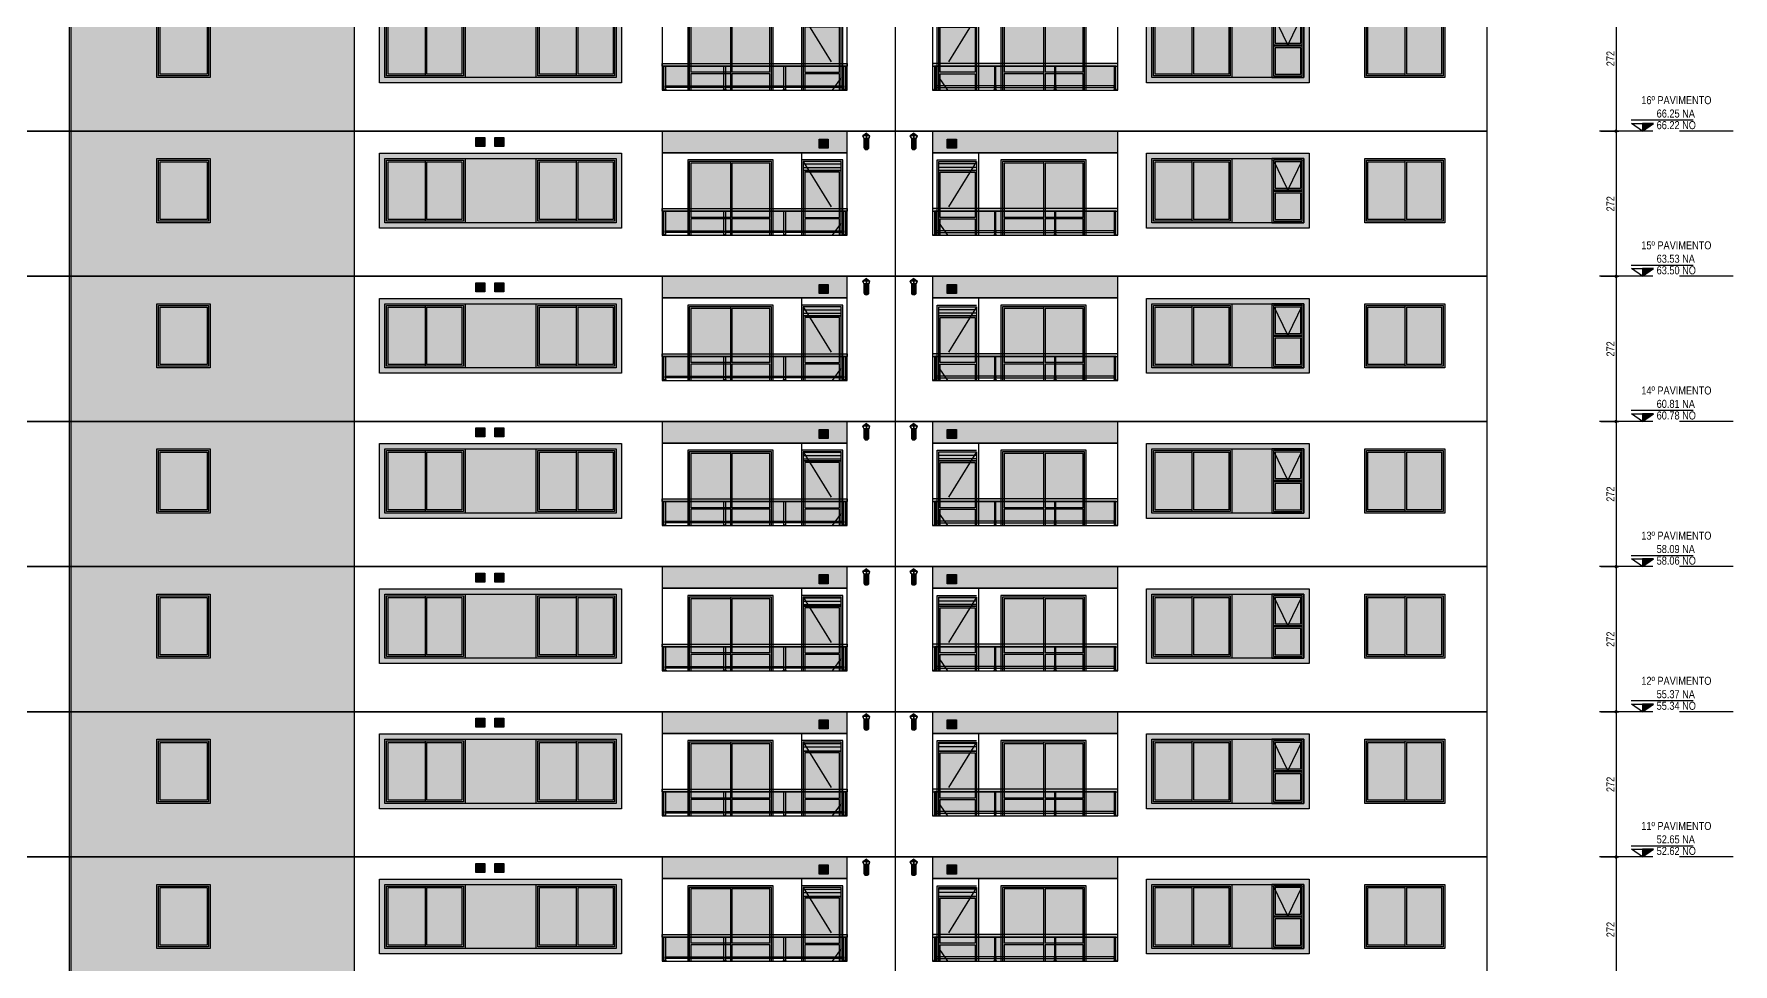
# Model space of a CAD drawing. Header units: metres. Extents: x -9138 to -7768, y 20 to 184.
# Drawn here: x -8306.41 to -8274.56, y 50.61 to 68.04 of the extents above; entities that cross this region are included whole.
import ezdxf
from ezdxf.enums import TextEntityAlignment as Align
from ezdxf.xclip import XClip

# ---------------------------------------------------------------- set-up
doc = ezdxf.new("R2010")
doc.units = ezdxf.units.M
doc.header["$XCLIPFRAME"] = 0
doc.linetypes.add('CTE ELEV$0$DASHEDX2', pattern=[1.5, 1, -0.5])
for name, color, linetype in [('ARQ-DIM EMBASAM', 2, 'Continuous'), ('CTE ELEV$0$ARQ- FRISO', 7, 'Continuous'), ('CTE ELEV$0$ARQ-AUX', 7, 'Continuous'), ('CTE ELEV$0$ARQ-AUX1', 1, 'Continuous'), ('CTE ELEV$0$ARQ-AUX2', 2, 'Continuous'), ('CTE ELEV$0$ARQ-AUX3', 3, 'Continuous'), ('CTE ELEV$0$ARQ-CAX', 1, 'Continuous'), ('CTE ELEV$0$ARQ-DIM', 2, 'Continuous'), ('CTE ELEV$0$ARQ-PRJ', 7, 'CTE ELEV$0$DASHEDX2'), ('CTE ELEV$0$ARQ-SIM', 1, 'Continuous')]:
    doc.layers.add(name, color=color, linetype=linetype)
for name, color, linetype, true_color in [('CTE ELEV$0$COR CASTANHA', 7, 'Continuous', 0x92725d), ('CTE ELEV$0$COR CINZA FECHADO', 7, 'Continuous', 0x56534e), ('CTE ELEV$0$COR-CAIX', 7, 'Continuous', 0x45494e)]:
    doc.layers.add(name, color=color, linetype=linetype, true_color=true_color)
doc.styles.add('CTE ELEV$0$Adesa', font='ARIALN.TTF')
doc.dimstyles.new('CTE ELEV$0$ADESA 1-0050', dxfattribs={"dimtxt": 0.1, "dimasz": 0.1, "dimexe": 0.05, "dimexo": 0.05, "dimgap": 0.03, "dimtad": 1, "dimdec": 1, "dimlfac": 100, "dimzin": 12, "dimtxsty": 'CTE ELEV$0$Adesa', "dimblk": 'CTE ELEV$0$_DotSmall', "dimcen": 1, "dimdle": 0.05, "dimclrd": 1, "dimclre": 1, "dimclrt": 256, "dimazin": 3, "dimtm": 1e-09, "dimtfac": 1, "dimtdec": 1, "dimtmove": 1, "dimatfit": 0, "dimldrblk": 'CTE ELEV$0$_DotSmall', "dimfxl": 0.8, "dimtvp": 2, "dimtolj": 1, "dimtzin": 0, "dimarcsym": 0})

# ---------------------------------------------------------------- blocks, each defined once
blk = doc.blocks.new('CTE ELEV$0$V P 160x220')
at = {"layer": 'CTE ELEV$0$COR-CAIX'}
h = blk.add_hatch(color=256, dxfattribs=at)
h.dxf.hatch_style = 1
h.paths.add_polyline_path([(0, 2.175), (1.6, 2.175), (1.6, 0), (0, 0)])
h = blk.add_hatch(color=254, dxfattribs=at)
h.dxf.hatch_style = 1
h.paths.add_polyline_path([(0.77, 2.115), (0.06, 2.115), (0.06, 1.1), (0.77, 1.1)])
h.paths.add_polyline_path([(1.54, 2.115), (0.8, 2.115), (0.8, 1.1), (1.54, 1.1)])
h.paths.add_polyline_path([(1.54, 1.07), (0.8, 1.07), (0.8, 0.06), (1.54, 0.06)])
h.paths.add_polyline_path([(0.77, 1.07), (0.06, 1.07), (0.06, 0.06), (0.77, 0.06)])
at = {"layer": 'CTE ELEV$0$ARQ-CAX'}
for p, q in [((0.06, 1.1), (0.77, 1.1)), ((0.06, 1.07), (0.77, 1.07)), ((0.8, 1.1), (1.54, 1.1)), ((0.8, 1.07), (1.54, 1.07))]:
    blk.add_line(p, q, dxfattribs=at)
for points in [[(0, 2.175), (1.6, 2.175), (1.6, 0), (0, 0)], [(0.03, 2.145), (1.57, 2.145), (1.57, 0.03), (0.03, 0.03)]]:
    blk.add_lwpolyline(points, close=True, dxfattribs=at)
for points in [[(0.06, 1.1), (0.06, 2.115), (0.77, 2.115)], [(0.77, 2.115), (0.77, 1.1)], [(0.8, 2.145), (0.8, 0.03)], [(0.8, 2.115), (1.54, 2.115), (1.54, 1.1)], [(0.77, 0.06), (0.06, 0.06), (0.06, 1.07)], [(0.77, 1.07), (0.77, 0.06)], [(1.54, 1.07), (1.54, 0.06), (0.8, 0.06)]]:
    blk.add_lwpolyline(points, dxfattribs=at)
blk = doc.blocks.new('CTE ELEV$0$V P 80x220')
at = {"layer": 'CTE ELEV$0$ARQ-CAX'}
h = blk.add_hatch(dxfattribs=at)
h.set_pattern_fill('LINE', scale=0.02)
h.set_pattern_definition([(0, (0.74004, 2.16916), (0, 0.0635), [])])
h.paths.add_polyline_path([(0.74, 2.145), (0.03, 2.145), (0.03, 2), (0.74, 2)])
h.paths.add_polyline_path([(0.71, 0.2), (0.06, 0.2), (0.06, 0.03), (0.71, 0.03)])
at = {"layer": 'CTE ELEV$0$COR-CAIX'}
h = blk.add_hatch(color=256, dxfattribs=at)
h.dxf.hatch_style = 1
h.paths.add_polyline_path([(0.77, 0), (0.77, 2.175), (0, 2.175), (0, 0)])
h = blk.add_hatch(color=254, dxfattribs=at)
h.dxf.hatch_style = 1
h.paths.add_polyline_path([(0.71, 1.945), (0.154, 1.945), (0.678, 1.1), (0.71, 1.1)])
h.paths.add_polyline_path([(0.154, 1.945), (0.06, 1.945), (0.06, 1.1), (0.678, 1.1)])
h.paths.add_polyline_path([(0.71, 0.958), (0.71, 1.048), (0.697, 1.07), (0.06, 1.07), (0.06, 0.23), (0.193, 0.23)])
h.paths.add_polyline_path([(0.71, 0.958), (0.193, 0.23), (0.71, 0.23)], flags=17)
at = {"layer": 'CTE ELEV$0$ARQ-CAX'}
for points in [[(0.77, 0), (0.77, 2.175), (0, 2.175), (0, 0)], [(0.74, 2.145), (0.03, 2.145), (0.03, 1.975), (0.74, 1.975)]]:
    blk.add_lwpolyline(points, close=True, dxfattribs=at)
for points in [[(0.74, 0), (0.74, 1.975), (0.03, 1.975), (0.03, 0)], [(0.71, 1.1), (0.71, 1.945), (0.06, 1.945), (0.06, 1.1)], [(0.06, 1.1), (0.71, 1.1)], [(0.06, 1.07), (0.06, 0)], [(0.71, 1.07), (0.06, 1.07)], [(0.71, 0), (0.71, 1.07)], [(0.71, 0.23), (0.06, 0.23)], [(0.06, 0.2), (0.71, 0.2)], [(0.06, 0.03), (0.71, 0.03)], [(0, 0), (0.77, 0)]]:
    blk.add_lwpolyline(points, dxfattribs=at)
at = {"layer": 'CTE ELEV$0$ARQ-PRJ'}
blk.add_lwpolyline([(0.03, 2.145), (0.74, 1), (0.03, 0)], dxfattribs=at)
blk = doc.blocks.new('CTE ELEV$0$V J 150x120')
at = {"layer": 'CTE ELEV$0$COR-CAIX'}
h = blk.add_hatch(color=256, dxfattribs=at)
h.dxf.hatch_style = 1
h.paths.add_polyline_path([(1.5, 1.2), (0, 1.2), (0, 0), (1.5, 0)])
h = blk.add_hatch(color=254, dxfattribs=at)
h.dxf.hatch_style = 1
h.paths.add_polyline_path([(0.72, 1.14), (0.06, 1.14), (0.06, 0.06), (0.72, 0.06)])
h.paths.add_polyline_path([(0.75, 0.06), (1.44, 0.06), (1.44, 1.14), (0.75, 1.14)])
for points in [[(1.5, 1.2), (0, 1.2), (0, 0), (1.5, 0)], [(1.47, 1.17), (0.03, 1.17), (0.03, 0.03), (1.47, 0.03)]]:
    blk.add_lwpolyline(points, close=True)
for points in [[(0.72, 1.14), (0.06, 1.14), (0.06, 0.06), (0.72, 0.06)], [(0.72, 1.14), (0.72, 0.06)], [(0.75, 1.17), (0.75, 0.03)], [(0.75, 0.06), (1.44, 0.06), (1.44, 1.14), (0.75, 1.14)]]:
    blk.add_lwpolyline(points)
blk = doc.blocks.new('CTE ELEV$0$V J 80x60')
at = {"layer": 'CTE ELEV$0$COR-CAIX'}
h = blk.add_hatch(color=256, dxfattribs=at)
h.dxf.hatch_style = 1
h.paths.add_polyline_path([(0, 1.2), (0.6, 1.2), (0.6, 0), (0, 0)])
h = blk.add_hatch(color=254, dxfattribs=at)
h.dxf.hatch_style = 1
h.paths.add_polyline_path([(0.54, 0.555), (0.06, 0.555), (0.06, 0.06), (0.54, 0.06)])
h.paths.add_polyline_path([(0.06, 1.108), (0.06, 0.645), (0.285, 0.645)], flags=17)
h.paths.add_polyline_path([(0.54, 1.108), (0.54, 1.14), (0.06, 1.14), (0.06, 1.108), (0.285, 0.645), (0.315, 0.645)])
h.paths.add_polyline_path([(0.54, 1.108), (0.315, 0.645), (0.54, 0.645)], flags=17)
at = {"layer": 'CTE ELEV$0$ARQ-CAX', "flags": 128}
for points in [[(0, 1.2), (0.6, 1.2), (0.6, 0), (0, 0)], [(0.03, 1.17), (0.57, 1.17), (0.57, 0.615), (0.03, 0.615)], [(0.03, 1.17), (0.57, 1.17), (0.57, 0.03), (0.03, 0.03)], [(0.06, 1.14), (0.54, 1.14), (0.54, 0.645), (0.06, 0.645)], [(0.03, 0.585), (0.57, 0.585), (0.57, 0.03), (0.03, 0.03)], [(0.06, 0.555), (0.54, 0.555), (0.54, 0.06), (0.06, 0.06)]]:
    blk.add_lwpolyline(points, close=True, dxfattribs=at)
at = {"layer": 'CTE ELEV$0$ARQ-PRJ'}
blk.add_lwpolyline([(0.03, 1.17), (0.3, 0.615), (0.57, 1.17)], dxfattribs=at)
blk = doc.blocks.new('CTE ELEV$0$v grd 3.47')
at = {"layer": 'CTE ELEV$0$COR-CAIX'}
h = blk.add_hatch(color=256, dxfattribs=at)
h.dxf.hatch_style = 1
h.paths.add_polyline_path([(-3.47, 0.45), (0, 0.45), (0, 0.5), (-3.47, 0.5)])
h.paths.add_polyline_path([(-3.405, 0.45), (-3.435, 0.45), (-3.435, 0.01), (-3.405, 0.01)])
h.paths.add_polyline_path([(-2.322, 0.01), (-2.272, 0.01), (-2.272, 0), (-2.322, 0)])
h.paths.add_polyline_path([(-1.198, 0.01), (-1.148, 0.01), (-1.148, 0), (-1.198, 0)])
h.paths.add_polyline_path([(-1.158, 0.08), (-0.065, 0.08), (-0.065, 0.05), (-1.158, 0.05)])
h.paths.add_polyline_path([(-2.282, 0.08), (-1.188, 0.08), (-1.188, 0.05), (-2.282, 0.05)])
h.paths.add_polyline_path([(-1.188, 0.45), (-1.158, 0.45), (-1.158, 0.01), (-1.188, 0.01)])
h.paths.add_polyline_path([(-2.312, 0.45), (-2.282, 0.45), (-2.282, 0.01), (-2.312, 0.01)])
h.paths.add_polyline_path([(-3.405, 0.08), (-2.312, 0.08), (-2.312, 0.05), (-3.405, 0.05)])
h.paths.add_polyline_path([(-3.445, 0.01), (-3.395, 0.01), (-3.395, 0), (-3.445, 0)])
h.paths.add_polyline_path([(-0.075, 0.01), (-0.025, 0.01), (-0.025, 0), (-0.075, 0)])
h.paths.add_polyline_path([(-0.065, 0.45), (-0.035, 0.45), (-0.035, 0.01), (-0.065, 0.01)])
at = {"layer": 'CTE ELEV$0$COR-CAIX', "transparency": 33554610}
h = blk.add_hatch(color=254, dxfattribs=at)
h.dxf.hatch_style = 1
h.paths.add_polyline_path([(-2.312, 0.08), (-2.312, 0.45), (-3.405, 0.45), (-3.405, 0.08)])
h.paths.add_polyline_path([(-1.188, 0.08), (-1.188, 0.45), (-2.282, 0.45), (-2.282, 0.08)])
h.paths.add_polyline_path([(-1.158, 0.08), (-0.065, 0.08), (-0.065, 0.45), (-1.158, 0.45)])
at = {"ltscale": 0.05}
blk.add_lwpolyline([(0, 0.5), (0, 0.45), (-3.47, 0.45), (-3.47, 0.5)], close=True, dxfattribs=at)
for points in [[(-3.435, 0.45), (-3.405, 0.45), (-3.405, 0.01), (-3.435, 0.01)], [(-2.312, 0.45), (-2.282, 0.45), (-2.282, 0.01), (-2.312, 0.01)], [(-1.188, 0.45), (-1.158, 0.45), (-1.158, 0.01), (-1.188, 0.01)], [(-0.065, 0.45), (-0.035, 0.45), (-0.035, 0.01), (-0.065, 0.01)], [(-3.445, 0.01), (-3.395, 0.01), (-3.395, 0), (-3.445, 0)], [(-3.405, 0.08), (-2.312, 0.08), (-2.312, 0.05), (-3.405, 0.05)], [(-2.322, 0.01), (-2.272, 0.01), (-2.272, 0), (-2.322, 0)], [(-2.282, 0.08), (-1.188, 0.08), (-1.188, 0.05), (-2.282, 0.05)], [(-1.198, 0.01), (-1.148, 0.01), (-1.148, 0), (-1.198, 0)], [(-1.158, 0.08), (-0.065, 0.08), (-0.065, 0.05), (-1.158, 0.05)], [(-0.075, 0.01), (-0.025, 0.01), (-0.025, 0), (-0.075, 0)]]:
    blk.add_lwpolyline(points, close=True)
blk.add_lwpolyline([(-3.42, 0.45), (-0.05, 0.45)])
blk = doc.blocks.new('CTE ELEV$0$vp vento kit')
at = {"layer": 'CTE ELEV$0$ARQ-CAX', "transparency": 33554687}
h = blk.add_hatch(dxfattribs=at)
h.set_pattern_fill('LINE', scale=0.01)
h.set_pattern_definition([(0, (8794.04869, -68.72711), (0, 0.03175), [])])
h.paths.add_polyline_path([(-0.16, 0.16), (-0.01, 0.16), (-0.01, 0.01), (-0.16, 0.01)])
at = {"layer": 'CTE ELEV$0$COR-CAIX', "transparency": 33554687}
h = blk.add_hatch(color=256, dxfattribs=at)
h.dxf.hatch_style = 1
h.paths.add_polyline_path([(-0.17, 0.17), (0, 0.17), (0, 0), (-0.17, 0)])
at = {"layer": 'CTE ELEV$0$ARQ-CAX'}
for points in [[(-0.17, 0.17), (0, 0.17), (0, 0), (-0.17, 0)], [(-0.16, 0.16), (-0.01, 0.16), (-0.01, 0.01), (-0.16, 0.01)]]:
    blk.add_lwpolyline(points, close=True, dxfattribs=at)
blk = doc.blocks.new('CTE ELEV$0$V FR CHAPEU CHINES')
at = {"layer": 'CTE ELEV$0$ARQ-AUX'}
h = blk.add_hatch(color=8, dxfattribs=at)
h.dxf.hatch_style = 1
h.paths.add_polyline_path([(-0.01, 0.262), (-0.077, 0.212), (0.057, 0.212)])
h.paths.add_polyline_path([(0.03, 0.167), (-0.05, 0.167), (-0.05, -0.01, 1), (0.03, -0.01)])
h.paths.add_polyline_path([(-0.007, 0.212), (-0.012, 0.212), (-0.012, 0.167), (-0.007, 0.167)])
h.paths.add_polyline_path([(-0.072, 0.212), (-0.077, 0.212), (-0.06, 0.167), (-0.055, 0.167)])
h.paths.add_polyline_path([(0.057, 0.212), (0.052, 0.212), (0.035, 0.167), (0.04, 0.167)])
at = {"layer": 'CTE ELEV$0$ARQ-CAX'}
for p, q in [((0.04, 0.167), (-0.06, 0.167)), ((-0.05, 0.167), (-0.05, -0.01)), ((0.03, -0.01), (0.03, 0.167))]:
    blk.add_line(p, q, dxfattribs=at)
for points in [[(-0.01, 0.262), (-0.077, 0.212)], [(-0.06, 0.167), (-0.077, 0.212)], [(-0.055, 0.167), (-0.072, 0.212)], [(-0.01, 0.262), (0.057, 0.212)], [(0.035, 0.167), (0.052, 0.212)], [(0.04, 0.167), (0.057, 0.212)]]:
    blk.add_lwpolyline(points, dxfattribs=at)
at = {"layer": 'CTE ELEV$0$ARQ-CAX', "elevation": -0.007}
for points in [[(-0.077, 0.212), (0.057, 0.212)], [(-0.012, 0.212), (-0.012, 0.167)], [(-0.007, 0.212), (-0.007, 0.167)]]:
    blk.add_lwpolyline(points, dxfattribs=at)
at = {"layer": 'CTE ELEV$0$ARQ-CAX'}
blk.add_arc((-0.01, -0.01), 0.04, 180, 0, dxfattribs=at)
blk = doc.blocks.new('CTE ELEV$0$elev 3 tipo')
at = {"layer": 'CTE ELEV$0$COR CASTANHA'}
h = blk.add_hatch(color=256, dxfattribs=at)
h.dxf.hatch_style = 1
h.paths.add_polyline_path([(42.69, 2.315), (46.16, 2.315), (46.16, 2.72), (42.69, 2.72)])
h = blk.add_hatch(color=256, dxfattribs=at)
h.dxf.hatch_style = 1
h.paths.add_polyline_path([(47.76, 2.315), (51.23, 2.315), (51.23, 2.72), (47.76, 2.72)])
at = {"layer": 'CTE ELEV$0$COR CINZA FECHADO'}
h = blk.add_hatch(color=256, dxfattribs=at)
h.dxf.hatch_style = 1
h.paths.add_polyline_path([(31.605, 2.72), (31.605, 0), (36.92, 0), (36.92, 2.72)])
h.paths.add_polyline_path([(34.221, 1.005), (33.221, 1.005), (33.221, 2.205), (34.221, 2.205)], flags=16)
h.paths.add_polyline_path([(34.191, 1.035), (33.251, 1.035), (33.251, 2.175), (34.191, 2.175)], flags=0)
h.paths.add_polyline_path([(34.161, 1.065), (33.281, 1.065), (33.281, 2.145), (34.161, 2.145)], flags=0)
h = blk.add_hatch(color=256, dxfattribs=at)
h.dxf.hatch_style = 1
h.paths.add_polyline_path([(41.93, 2.305), (37.396, 2.305), (37.396, 0.905), (41.93, 0.905)])
h.paths.add_polyline_path([(37.496, 1.005), (37.496, 2.205), (38.996, 2.205), (41.83, 2.205), (41.83, 1.005), (40.33, 1.005)], flags=16)
h.paths.add_polyline_path([(40.36, 1.035), (40.36, 2.175), (41.8, 2.175), (41.8, 1.035)], flags=0)
h.paths.add_polyline_path([(40.39, 1.065), (40.39, 2.145), (41.08, 2.145), (41.08, 1.065)], flags=0)
h.paths.add_polyline_path([(38.966, 1.035), (37.526, 1.035), (37.526, 2.175), (38.966, 2.175)], flags=0)
h.paths.add_polyline_path([(38.936, 1.065), (38.276, 1.065), (38.276, 2.145), (38.936, 2.145)], flags=0)
h.paths.add_polyline_path([(41.11, 1.065), (41.11, 2.145), (41.77, 2.145), (41.77, 1.065)], flags=0)
h.paths.add_polyline_path([(38.246, 1.065), (37.556, 1.065), (37.556, 2.145), (38.246, 2.145)], flags=0)
h = blk.add_hatch(color=256, dxfattribs=at)
h.dxf.hatch_style = 1
h.paths.add_polyline_path([(54.82, 2.305), (51.77, 2.305), (51.77, 0.905), (54.82, 0.905)])
h.paths.add_polyline_path([(51.87, 1.005), (51.87, 2.205), (53.37, 2.205), (54.72, 2.205), (54.72, 1.005), (54.12, 1.005)], flags=16)
h.paths.add_polyline_path([(53.34, 1.035), (51.9, 1.035), (51.9, 2.175), (53.34, 2.175)], flags=0)
h.paths.add_polyline_path([(53.31, 1.065), (52.65, 1.065), (52.65, 2.145), (53.31, 2.145)], flags=0)
h.paths.add_polyline_path([(54.15, 1.035), (54.15, 1.59), (54.15, 2.175), (54.69, 2.175), (54.69, 1.035)], flags=0)
h.paths.add_polyline_path([(54.18, 1.065), (54.18, 1.56), (54.66, 1.56), (54.66, 1.065)], flags=0)
h.paths.add_polyline_path([(54.15, 1.62), (54.15, 2.175), (54.69, 2.175), (54.69, 1.62)], flags=0)
h.paths.add_polyline_path([(54.18, 1.65), (54.18, 2.145), (54.66, 2.145), (54.66, 1.65), (54.435, 1.65), (54.42, 1.62), (54.406, 1.65)], flags=0)
h.paths.add_polyline_path([(52.62, 1.065), (51.93, 1.065), (51.93, 2.145), (52.62, 2.145)], flags=0)
h = blk.add_hatch(color=256, dxfattribs=at)
h.dxf.hatch_style = 1
h.paths.add_polyline_path([(40.33, 2.205), (38.996, 2.205), (38.996, 1.005), (40.33, 1.005)])
h = blk.add_hatch(color=256, dxfattribs=at)
h.dxf.hatch_style = 1
h.paths.add_polyline_path([(54.12, 2.205), (53.37, 2.205), (53.37, 1.005), (54.12, 1.005)])
at = {"layer": 'CTE ELEV$0$COR-CAIX', "transparency": 33554687}
h = blk.add_hatch(color=256, dxfattribs=at)
h.dxf.hatch_style = 1
h.paths.add_polyline_path([(33.221, 2.205), (34.221, 2.205), (34.221, 1.005), (33.221, 1.005)])
h = blk.add_hatch(color=254, dxfattribs=at)
h.dxf.hatch_style = 1
h.paths.add_polyline_path([(34.161, 2.145), (33.281, 2.145), (33.281, 1.065), (34.161, 1.065)])
at = {"layer": 'CTE ELEV$0$ARQ- FRISO'}
for points in [[(58.15, 2.72), (0, 2.72)], [(0, 0), (58.15, 0)]]:
    blk.add_lwpolyline(points, dxfattribs=at)
at = {"layer": 'CTE ELEV$0$ARQ- FRISO', "elevation": 0}
blk.add_lwpolyline([(36.92, 2.72), (36.92, 0)], dxfattribs=at)
at = {"layer": 'CTE ELEV$0$ARQ-AUX1'}
for p, q in [((45.3, 2.315, 0), (45.3, 0.77, 0)), ((48.62, 2.315, 0), (48.62, 0.77, 0))]:
    blk.add_line(p, q, dxfattribs=at)
at = {"layer": 'CTE ELEV$0$ARQ-AUX2'}
blk.add_line((58.15, 2.72), (58.15, 0), dxfattribs=at)
at = {"layer": 'CTE ELEV$0$ARQ-AUX2', "elevation": 0}
blk.add_lwpolyline([(51.23, 2.315), (47.76, 2.315), (47.76, 0.77), (51.23, 0.77)], close=True, dxfattribs=at)
at = {"layer": 'CTE ELEV$0$ARQ-AUX3'}
for p, q in [((31.575, 2.72, 0), (31.575, 0, 0)), ((31.605, 2.72, 0), (31.605, 0, 0)), ((47.06, 2.72), (47.06, 0))]:
    blk.add_line(p, q, dxfattribs=at)
at = {"layer": 'CTE ELEV$0$ARQ-AUX3', "elevation": 0}
blk.add_lwpolyline([(46.16, 2.315), (42.69, 2.315), (42.69, 0.77), (46.16, 0.77)], close=True, dxfattribs=at)
at = {"layer": 'CTE ELEV$0$ARQ-CAX', "elevation": 0}
for points in [[(33.221, 2.205), (34.221, 2.205), (34.221, 1.005), (33.221, 1.005)], [(33.251, 2.175), (34.191, 2.175), (34.191, 1.035), (33.251, 1.035)], [(33.281, 2.145), (34.161, 2.145), (34.161, 1.065), (33.281, 1.065)]]:
    blk.add_lwpolyline(points, close=True, dxfattribs=at)
at = {"layer": 'CTE ELEV$0$COR CASTANHA', "elevation": 0}
for points in [[(42.69, 2.315), (46.16, 2.315), (46.16, 2.72), (42.69, 2.72)], [(47.76, 2.315), (51.23, 2.315), (51.23, 2.72), (47.76, 2.72)]]:
    blk.add_lwpolyline(points, close=True, dxfattribs=at)
at = {"layer": 'CTE ELEV$0$COR CINZA FECHADO', "elevation": 0}
for points in [[(37.396, 2.305), (41.93, 2.305), (41.93, 0.905), (37.396, 0.905)], [(51.77, 2.305), (54.82, 2.305), (54.82, 0.905), (51.77, 0.905)], [(37.496, 2.205), (41.83, 2.205), (41.83, 1.005), (37.496, 1.005)], [(51.87, 2.205), (54.72, 2.205), (54.72, 1.005), (51.87, 1.005)]]:
    blk.add_lwpolyline(points, close=True, dxfattribs=at)
at = {"layer": 'CTE ELEV$0$ARQ-AUX1', "xscale": -1}
for p in [(46.509, 2.42, 0), (47.398, 2.42, 0)]:
    blk.add_blockref('CTE ELEV$0$V FR CHAPEU CHINES', p, dxfattribs=at)
at = {"layer": 'CTE ELEV$0$ARQ-AUX2', "xscale": -1}
blk.add_blockref('CTE ELEV$0$v grd 3.47', (47.76, 0.77, 0), dxfattribs=at)
at = {"layer": 'CTE ELEV$0$ARQ-AUX3'}
blk.add_blockref('CTE ELEV$0$v grd 3.47', (46.16, 0.77, 0), dxfattribs=at)
at = {"layer": 'CTE ELEV$0$ARQ-CAX'}
for p in [(39.366, 2.43, 0), (39.726, 2.43, 0), (45.805, 2.4, 0), (48.205, 2.4, 0)]:
    blk.add_blockref('CTE ELEV$0$vp vento kit', p, dxfattribs=at)
at = {"layer": 'CTE ELEV$0$ARQ-CAX', "xscale": -1}
for name, p in [('CTE ELEV$0$V J 150x120', (38.996, 1.005, 0)), ('CTE ELEV$0$V J 150x120', (41.83, 1.005, 0)), ('CTE ELEV$0$V J 150x120', (53.37, 1.005, 0)), ('CTE ELEV$0$V J 80x60', (54.72, 1.005, 0)), ('CTE ELEV$0$V J 150x120', (57.36, 1.005, 0))]:
    blk.add_blockref(name, p, dxfattribs=at)
at = {"layer": 'CTE ELEV$0$ARQ-CAX'}
ref = blk.add_blockref('CTE ELEV$0$V P 160x220', (44.77, 0.005, 0), dxfattribs=dict(at, xscale=-1))
XClip(ref).set_block_clipping_path([(0, 0.7650000488), (1.6, 2.2)])
ref = blk.add_blockref('CTE ELEV$0$V P 80x220', (45.305, 0.005, 0), dxfattribs=at)
XClip(ref).set_block_clipping_path([(-0.0295627055, 0.7649492641), (0.8353898896, 2.2434329492)])
ref = blk.add_blockref('CTE ELEV$0$V P 80x220', (48.615, 0.005, 0), dxfattribs=dict(at, xscale=-1))
XClip(ref).set_block_clipping_path([(0.0299984882, 0.7649479396), (0.841517019, 2.2346292478)])
ref = blk.add_blockref('CTE ELEV$0$V P 160x220', (50.64, 0.005, 0), dxfattribs=dict(at, xscale=-1))
XClip(ref).set_block_clipping_path([(0, 0.7650000488), (1.6, 2.2)])
blk = doc.blocks.new('CTE ELEV$0$_DotSmall')
at = {"color": 0, "linetype": 'ByBlock', "const_width": 0.5}
blk.add_lwpolyline([(-0.0625, 0, 1), (0.0625, 0, 1)], format="xyb", close=True, dxfattribs=at)
blk = doc.blocks.new('*D638')
at = {"layer": 'CTE ELEV$0$ARQ-DIM', "color": 1, "lineweight": -2, "transparency": 16777216}
for p, q in [((-8277.038, 52.62), (-8276.704, 52.62)), ((-8276.754, 52.67), (-8276.754, 49.85)), ((-8277.038, 49.9), (-8276.704, 49.9))]:
    blk.add_line(p, q, dxfattribs=at)
at = {"layer": 'Defpoints', "color": 0, "transparency": 16777216}
for p in [(-8277.088, 52.62), (-8277.088, 49.9), (-8276.754, 49.9)]:
    blk.add_point(p, dxfattribs=at)
at = {"layer": 'CTE ELEV$0$ARQ-DIM', "color": 1, "lineweight": -2, "transparency": 16777216, "xscale": 0.1, "yscale": 0.1, "zscale": 0.1}
for p, rotation in [((-8276.754, 52.62), 90), ((-8276.754, 49.9), 270)]:
    blk.add_blockref('CTE ELEV$0$_DotSmall', p, dxfattribs=dict(at, rotation=rotation))
at = {"layer": 'CTE ELEV$0$ARQ-DIM', "transparency": 16777216, "insert": (-8276.86, 51.26), "char_height": 0.1, "attachment_point": 5, "rotation": 90, "style": 'CTE ELEV$0$Adesa'}
blk.add_mtext('\\A1;{\\H1.5x;272}', dxfattribs=at)
blk = doc.blocks.new('*D639')
at = {"layer": 'CTE ELEV$0$ARQ-DIM', "color": 1, "lineweight": -2, "transparency": 16777216}
for p, q in [((-8277.038, 55.34), (-8276.704, 55.34)), ((-8276.754, 55.39), (-8276.754, 52.57)), ((-8277.038, 52.62), (-8276.704, 52.62))]:
    blk.add_line(p, q, dxfattribs=at)
at = {"layer": 'Defpoints', "color": 0, "transparency": 16777216}
for p in [(-8277.088, 55.34), (-8277.088, 52.62), (-8276.754, 52.62)]:
    blk.add_point(p, dxfattribs=at)
at = {"layer": 'CTE ELEV$0$ARQ-DIM', "color": 1, "lineweight": -2, "transparency": 16777216, "xscale": 0.1, "yscale": 0.1, "zscale": 0.1}
for p, rotation in [((-8276.754, 55.34), 90), ((-8276.754, 52.62), 270)]:
    blk.add_blockref('CTE ELEV$0$_DotSmall', p, dxfattribs=dict(at, rotation=rotation))
at = {"layer": 'CTE ELEV$0$ARQ-DIM', "transparency": 16777216, "insert": (-8276.86, 53.98), "char_height": 0.1, "attachment_point": 5, "rotation": 90, "style": 'CTE ELEV$0$Adesa'}
blk.add_mtext('\\A1;{\\H1.5x;272}', dxfattribs=at)
blk = doc.blocks.new('*D640')
at = {"layer": 'CTE ELEV$0$ARQ-DIM', "color": 1, "lineweight": -2, "transparency": 16777216}
for p, q in [((-8277.038, 58.06), (-8276.704, 58.06)), ((-8276.754, 58.11), (-8276.754, 55.29)), ((-8277.038, 55.34), (-8276.704, 55.34))]:
    blk.add_line(p, q, dxfattribs=at)
at = {"layer": 'Defpoints', "color": 0, "transparency": 16777216}
for p in [(-8277.088, 58.06), (-8277.088, 55.34), (-8276.754, 55.34)]:
    blk.add_point(p, dxfattribs=at)
at = {"layer": 'CTE ELEV$0$ARQ-DIM', "color": 1, "lineweight": -2, "transparency": 16777216, "xscale": 0.1, "yscale": 0.1, "zscale": 0.1}
for p, rotation in [((-8276.754, 58.06), 90), ((-8276.754, 55.34), 270)]:
    blk.add_blockref('CTE ELEV$0$_DotSmall', p, dxfattribs=dict(at, rotation=rotation))
at = {"layer": 'CTE ELEV$0$ARQ-DIM', "transparency": 16777216, "insert": (-8276.86, 56.7), "char_height": 0.1, "attachment_point": 5, "rotation": 90, "style": 'CTE ELEV$0$Adesa'}
blk.add_mtext('\\A1;{\\H1.5x;272}', dxfattribs=at)
blk = doc.blocks.new('*D641')
at = {"layer": 'CTE ELEV$0$ARQ-DIM', "color": 1, "lineweight": -2, "transparency": 16777216}
for p, q in [((-8276.754, 60.83), (-8276.754, 58.01)), ((-8277.038, 60.78), (-8276.704, 60.78)), ((-8277.038, 58.06), (-8276.704, 58.06))]:
    blk.add_line(p, q, dxfattribs=at)
at = {"layer": 'Defpoints', "color": 0, "transparency": 16777216}
for p in [(-8277.088, 60.78), (-8277.088, 58.06), (-8276.754, 58.06)]:
    blk.add_point(p, dxfattribs=at)
at = {"layer": 'CTE ELEV$0$ARQ-DIM', "color": 1, "lineweight": -2, "transparency": 16777216, "xscale": 0.1, "yscale": 0.1, "zscale": 0.1}
for p, rotation in [((-8276.754, 60.78), 90), ((-8276.754, 58.06), 270)]:
    blk.add_blockref('CTE ELEV$0$_DotSmall', p, dxfattribs=dict(at, rotation=rotation))
at = {"layer": 'CTE ELEV$0$ARQ-DIM', "transparency": 16777216, "insert": (-8276.86, 59.42), "char_height": 0.1, "attachment_point": 5, "rotation": 90, "style": 'CTE ELEV$0$Adesa'}
blk.add_mtext('\\A1;{\\H1.5x;272}', dxfattribs=at)
blk = doc.blocks.new('*D642')
at = {"layer": 'CTE ELEV$0$ARQ-DIM', "color": 1, "lineweight": -2, "transparency": 16777216}
for p, q in [((-8277.038, 63.5), (-8276.704, 63.5)), ((-8276.754, 63.55), (-8276.754, 60.73)), ((-8277.038, 60.78), (-8276.704, 60.78))]:
    blk.add_line(p, q, dxfattribs=at)
at = {"layer": 'Defpoints', "color": 0, "transparency": 16777216}
for p in [(-8277.088, 63.5), (-8277.088, 60.78), (-8276.754, 60.78)]:
    blk.add_point(p, dxfattribs=at)
at = {"layer": 'CTE ELEV$0$ARQ-DIM', "color": 1, "lineweight": -2, "transparency": 16777216, "xscale": 0.1, "yscale": 0.1, "zscale": 0.1}
for p, rotation in [((-8276.754, 63.5), 90), ((-8276.754, 60.78), 270)]:
    blk.add_blockref('CTE ELEV$0$_DotSmall', p, dxfattribs=dict(at, rotation=rotation))
at = {"layer": 'CTE ELEV$0$ARQ-DIM', "transparency": 16777216, "insert": (-8276.86, 62.14), "char_height": 0.1, "attachment_point": 5, "rotation": 90, "style": 'CTE ELEV$0$Adesa'}
blk.add_mtext('\\A1;{\\H1.5x;272}', dxfattribs=at)
blk = doc.blocks.new('*D643')
at = {"layer": 'CTE ELEV$0$ARQ-DIM', "color": 1, "lineweight": -2, "transparency": 16777216}
for p, q in [((-8276.754, 66.27), (-8276.754, 63.45)), ((-8277.038, 66.22), (-8276.704, 66.22)), ((-8277.038, 63.5), (-8276.704, 63.5))]:
    blk.add_line(p, q, dxfattribs=at)
at = {"layer": 'Defpoints', "color": 0, "transparency": 16777216}
for p in [(-8277.088, 66.22), (-8277.088, 63.5), (-8276.754, 63.5)]:
    blk.add_point(p, dxfattribs=at)
at = {"layer": 'CTE ELEV$0$ARQ-DIM', "color": 1, "lineweight": -2, "transparency": 16777216, "xscale": 0.1, "yscale": 0.1, "zscale": 0.1}
for p, rotation in [((-8276.754, 66.22), 90), ((-8276.754, 63.5), 270)]:
    blk.add_blockref('CTE ELEV$0$_DotSmall', p, dxfattribs=dict(at, rotation=rotation))
at = {"layer": 'CTE ELEV$0$ARQ-DIM', "transparency": 16777216, "insert": (-8276.86, 64.86), "char_height": 0.1, "attachment_point": 5, "rotation": 90, "style": 'CTE ELEV$0$Adesa'}
blk.add_mtext('\\A1;{\\H1.5x;272}', dxfattribs=at)
blk = doc.blocks.new('*D644')
at = {"layer": 'CTE ELEV$0$ARQ-DIM', "color": 1, "lineweight": -2, "transparency": 16777216}
for p, q in [((-8277.038, 68.94), (-8276.704, 68.94)), ((-8276.754, 68.99), (-8276.754, 66.17)), ((-8277.038, 66.22), (-8276.704, 66.22))]:
    blk.add_line(p, q, dxfattribs=at)
at = {"layer": 'Defpoints', "color": 0, "transparency": 16777216}
for p in [(-8277.088, 68.94), (-8277.088, 66.22), (-8276.754, 66.22)]:
    blk.add_point(p, dxfattribs=at)
at = {"layer": 'CTE ELEV$0$ARQ-DIM', "color": 1, "lineweight": -2, "transparency": 16777216, "xscale": 0.1, "yscale": 0.1, "zscale": 0.1}
for p, rotation in [((-8276.754, 68.94), 90), ((-8276.754, 66.22), 270)]:
    blk.add_blockref('CTE ELEV$0$_DotSmall', p, dxfattribs=dict(at, rotation=rotation))
at = {"layer": 'CTE ELEV$0$ARQ-DIM', "transparency": 16777216, "insert": (-8276.86, 67.58), "char_height": 0.1, "attachment_point": 5, "rotation": 90, "style": 'CTE ELEV$0$Adesa'}
blk.add_mtext('\\A1;{\\H1.5x;272}', dxfattribs=at)
blk = doc.blocks.new('*U284')
h = blk.add_hatch()
h.set_pattern_fill('ANSI31', color=1, scale=0.00375, style=0)
h.set_pattern_definition([(45, (18.99673, 94.672672), (-0.0084189901, 0.0084189901), [])])
h.paths.add_polyline_path([(0.206, 0.146), (0.001, 0.146), (0, 0)])
at = {"color": 1}
blk.add_line((-0.213, 0.21), (0.95, 0.21), dxfattribs=at)
for points in [[(-0.205, 0.146), (0.001, 0.146), (0, 0), (-0.205, 0.146)], [(0.207, 0.146), (0.001, 0.146), (0, 0), (0.207, 0.146)]]:
    blk.add_lwpolyline(points, close=True, dxfattribs=at)
at = {"color": 1, "style": 'CTE ELEV$0$Adesa'}
blk.add_attdef('PAVIMENTO_001', (-0.02, 0.506), '', height=0.15, dxfattribs=at)
at = {"color": 3, "style": 'CTE ELEV$0$Adesa'}
blk.add_attdef('NA', text='', height=0.15, dxfattribs=at).set_placement((0.267, 0.21), align=Align.BOTTOM_LEFT)
blk.add_attdef('NO', text='', height=0.15, dxfattribs=at).set_placement((0.267, 0.188), align=Align.TOP_LEFT)
blk = doc.blocks.new('CTE ELEV')
at = {"layer": 'CTE ELEV$0$ARQ-PRJ'}
for p, q in [((-8274.5635, 66.22, 0), (-8277.0881, 66.22, 0)), ((-8274.5635, 63.5, 0), (-8277.0881, 63.5, 0)), ((-8274.5635, 60.78, 0), (-8277.0881, 60.78, 0)), ((-8274.5635, 58.06, 0), (-8277.0881, 58.06, 0)), ((-8274.5635, 55.34, 0), (-8277.0881, 55.34, 0)), ((-8274.5635, 52.62, 0), (-8277.0881, 52.62, 0))]:
    blk.add_line(p, q, dxfattribs=at)
for p in [(-8337.3262, 66.22, 0), (-8337.3262, 63.5, 0), (-8337.3262, 60.78, 0), (-8337.3262, 58.06, 0), (-8337.3262, 55.34, 0), (-8337.3262, 52.62, 0), (-8337.3262, 49.9, 0)]:
    blk.add_blockref('CTE ELEV$0$elev 3 tipo', p)
at = {"layer": 'CTE ELEV$0$ARQ-SIM', "color": 1}
for p, values in [((-8276.2617, 66.22, 0), {'PAVIMENTO_001': '16º PAVIMENTO', 'NA': '66.25 NA', 'NO': '66.22 NO'}), ((-8276.2617, 63.5, 0), {'PAVIMENTO_001': '15º PAVIMENTO', 'NA': '63.53 NA', 'NO': '63.50 NO'}), ((-8276.2617, 60.78, 0), {'PAVIMENTO_001': '14º PAVIMENTO', 'NA': '60.81 NA', 'NO': '60.78 NO'}), ((-8276.2617, 58.06, 0), {'PAVIMENTO_001': '13º PAVIMENTO', 'NA': '58.09 NA', 'NO': '58.06 NO'}), ((-8276.2617, 55.34, 0), {'PAVIMENTO_001': '12º PAVIMENTO', 'NA': '55.37 NA', 'NO': '55.34 NO'}), ((-8276.2617, 52.62, 0), {'PAVIMENTO_001': '11º PAVIMENTO', 'NA': '52.65 NA', 'NO': '52.62 NO'})]:
    blk.add_blockref('*U284', p, dxfattribs=at).add_auto_attribs(values)
at = {"layer": 'CTE ELEV$0$ARQ-DIM'}
for base, p1, p2, picture, middle in [((-8276.7542, 66.22, 0), (-8277.0881, 68.94, 0), (-8277.0881, 66.22, 0), '*D644', (-8276.8595, 67.58, 0)), ((-8276.7542, 63.5, 0), (-8277.0881, 66.22, 0), (-8277.0881, 63.5, 0), '*D643', (-8276.8595, 64.86, 0)), ((-8276.7542, 60.78, 0), (-8277.0881, 63.5, 0), (-8277.0881, 60.78, 0), '*D642', (-8276.8595, 62.14, 0)), ((-8276.7542, 58.06, 0), (-8277.0881, 60.78, 0), (-8277.0881, 58.06, 0), '*D641', (-8276.8595, 59.42, 0)), ((-8276.7542, 55.34, 0), (-8277.0881, 58.06, 0), (-8277.0881, 55.34, 0), '*D640', (-8276.8595, 56.7, 0)), ((-8276.7542, 52.62, 0), (-8277.0881, 55.34, 0), (-8277.0881, 52.62, 0), '*D639', (-8276.8595, 53.98, 0)), ((-8276.7542, 49.9, 0), (-8277.0881, 52.62, 0), (-8277.0881, 49.9, 0), '*D638', (-8276.8595, 51.26, 0))]:
    dim = blk.add_linear_dim(base=base, p1=p1, p2=p2, angle=90, text='{\\H1.5x;<>}', dimstyle='CTE ELEV$0$ADESA 1-0050', dxfattribs=at)
    dim.commit()
    dim.dimension.update_dxf_attribs({"geometry": picture, "text_midpoint": middle})

msp = doc.modelspace()

# ---------------------------------------------------------------- block references
at = {"layer": 'ARQ-DIM EMBASAM'}
msp.add_blockref('CTE ELEV', (0, 0), dxfattribs=at)

doc.saveas('drawing.dxf')
